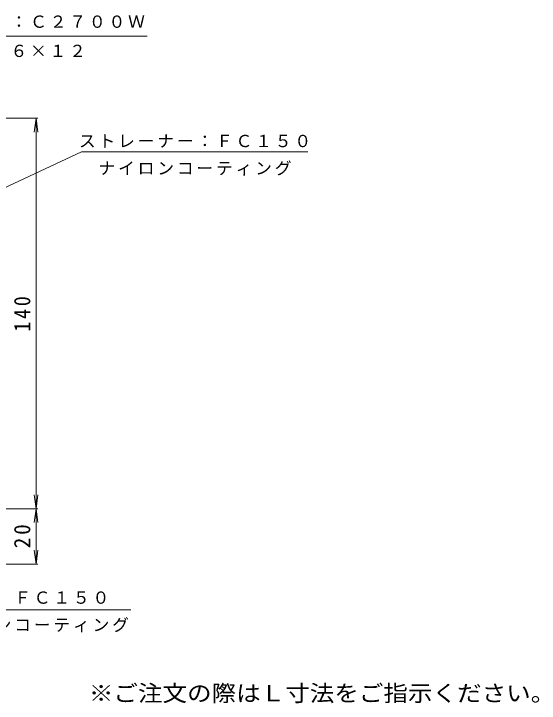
# Model space of a CAD drawing. Units: millimetres, scale not verified. Extents: x -212 to 343, y -275 to 261.
# Drawn here: x 154.8 to 343.1, y -227.4 to 19.8 of the extents above; entities that cross this region are included whole.
import ezdxf
from ezdxf.enums import TextEntityAlignment as Align

# ---------------------------------------------------------------- set-up
doc = ezdxf.new("R2010")
doc.units = ezdxf.units.MM
doc.header["$LTSCALE"] = 2
doc.layers.add('0-4', color=7, linetype='Continuous', lineweight=9)
doc.layers.add('0-5', color=7, linetype='Continuous', lineweight=9)
doc.layers.add('F-5', color=2, linetype='Continuous')
doc.styles.add('ＭＳ ゴシック', font='')
doc.styles.get('ＭＳ ゴシック').set_extended_font_data('MS Gothic')

msp = doc.modelspace()

# ---------------------------------------------------------------- linework, layer by layer
at = {"layer": '0-4'}
for p, q in [((-26.238, -17.68), (163.362, -17.68)), ((162.762, -17.68), (162.11, -22.637)), ((162.762, -17.68), (162.762, -157.68)), ((162.762, -17.68), (163.415, -22.637)), ((162.762, -157.68), (162.11, -152.723)), ((162.762, -157.68), (163.415, -152.723)), ((113.762, -157.68), (163.362, -157.68)), ((162.762, -157.68), (162.11, -162.637)), ((162.762, -157.68), (162.762, -177.516)), ((162.762, -157.68), (163.415, -162.637)), ((162.762, -177.516), (162.11, -172.559)), ((162.762, -177.516), (163.415, -172.559)), ((163.362, -177.516), (-55.674, -177.516))]:
    msp.add_line(p, q, dxfattribs=at)
at = {"layer": '0-5'}
for p, q in [((202.59, 11.826), (124.513, 11.826)), ((41.798, -93.716), (179.038, -29.72)), ((179.038, -29.72), (260.217, -29.72)), ((125.949, -193.985), (196.716, -193.985))]:
    msp.add_line(p, q, dxfattribs=at)

# ---------------------------------------------------------------- texts
at = {"layer": '0-4', "color": 2, "char_height": 5.865, "attachment_point": 7, "rotation": 90, "style": 'ＭＳ ゴシック'}
for s, insert in [('\\T1.27;\\W0.9;140', (160.762, -94.18)), ('\\T1.27;\\W0.95;20', (160.762, -171.848))]:
    msp.add_mtext(s, dxfattribs=dict(at, insert=insert))
at = {"layer": '0-5', "char_height": 4.399, "attachment_point": 7, "style": 'ＭＳ ゴシック'}
for s, insert in [('\\T1.17;丸小ねじ：Ｃ２７００Ｗ', (125.53, 14.28)), ('\\T1.17;Ｍ６×１２', (146.552, 4.231)), ('\\T1.17;ストレーナー：ＦＣ１５０', (178.127, -28.245)), ('\\T1.17;ナイロンコーティング', (185.127, -38.244)), ('\\T1.17;本体：ＦＣ１５０', (133.833, -192.222)), ('\\T1.17;ナイロンコーティング', (126.833, -201.987))]:
    msp.add_mtext(s, dxfattribs=dict(at, insert=insert))
at = {"layer": 'F-5', "style": 'ＭＳ ゴシック', "width": 1.1}
msp.add_text('※ご注文の際はＬ寸法をご指示ください。', height=5.865, dxfattribs=at).set_placement((181.665, -228.513), align=Align.BOTTOM_LEFT)

doc.saveas('drawing.dxf')
